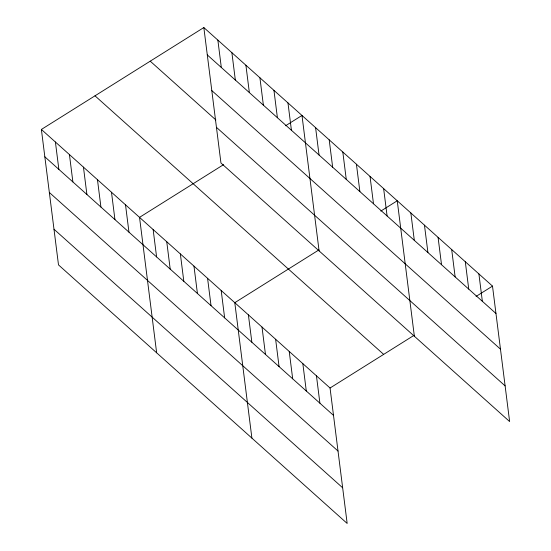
<?xml version="1.0" encoding="UTF-8"?>
<svg xmlns="http://www.w3.org/2000/svg" width="551" height="551" viewBox="0 0 551 551"><rect width="100%" height="100%" fill="white"/><g stroke="black" fill="none" stroke-linecap="round" stroke-linejoin="round"><path stroke-width="0.83" d="M41.38 129.451L330.049 388.007L347.164 523.45L58.496 264.893L41.38 129.451L203.836 27.55L492.504 286.107L509.62 421.549L220.951 162.993L203.836 27.55M223.589 164.632L139.534 217.356L156.642 352.798M285.542 125.773L301.982 115.462L319.098 250.905M318.85 249.954L234.788 302.685L251.903 438.128M380.803 211.095L397.243 200.784L414.359 336.227M330.049 388.007L414.111 335.284M476.064 296.424L492.504 286.107M207.293 54.921L495.962 313.485M211.804 90.584L500.466 349.148M150.23 61.175L215.875 119.973M216.44 127.329L505.109 385.886M94.992 95.819L383.661 354.383M44.845 156.821L333.507 415.378M49.349 192.485L338.018 451.042M53.991 229.23L342.66 487.787M478.895 273.923L482.352 301.294M465.292 261.732L468.749 289.103M451.682 249.541L455.14 276.912M438.073 237.35L441.53 264.721M424.463 225.166L427.92 252.537M410.853 212.975L414.311 240.346M383.634 188.594L387.098 215.964M370.031 176.41L373.488 203.78M356.421 164.219L359.879 191.59M342.812 152.028L346.269 179.399M329.202 139.837L332.659 167.208M315.592 127.653L319.05 155.024M287.966 102.899L291.424 130.27M316.446 375.816L319.904 403.187M273.943 90.343L277.401 117.714M302.836 363.632L306.294 391.003M259.92 77.787L263.378 105.158M289.227 351.442L292.684 378.812M245.904 65.225L249.362 92.596M275.617 339.251L279.075 366.622M231.881 52.669L235.339 80.04M262.007 327.06L265.465 354.431M217.859 40.106L221.316 67.477M248.398 314.869L251.855 342.247M221.185 290.494L224.643 317.865M207.575 278.303L211.033 305.674M193.966 266.112L197.423 293.483M180.356 253.928L183.814 281.299M166.746 241.737L170.204 269.108M153.137 229.547L156.594 256.918M125.511 204.8L128.968 232.171M111.488 192.244L114.945 219.615M97.465 179.681L100.923 207.052M83.449 167.125L86.906 194.496M69.426 154.562L72.884 181.933M55.403 142.006L58.861 169.377"/></g></svg>
